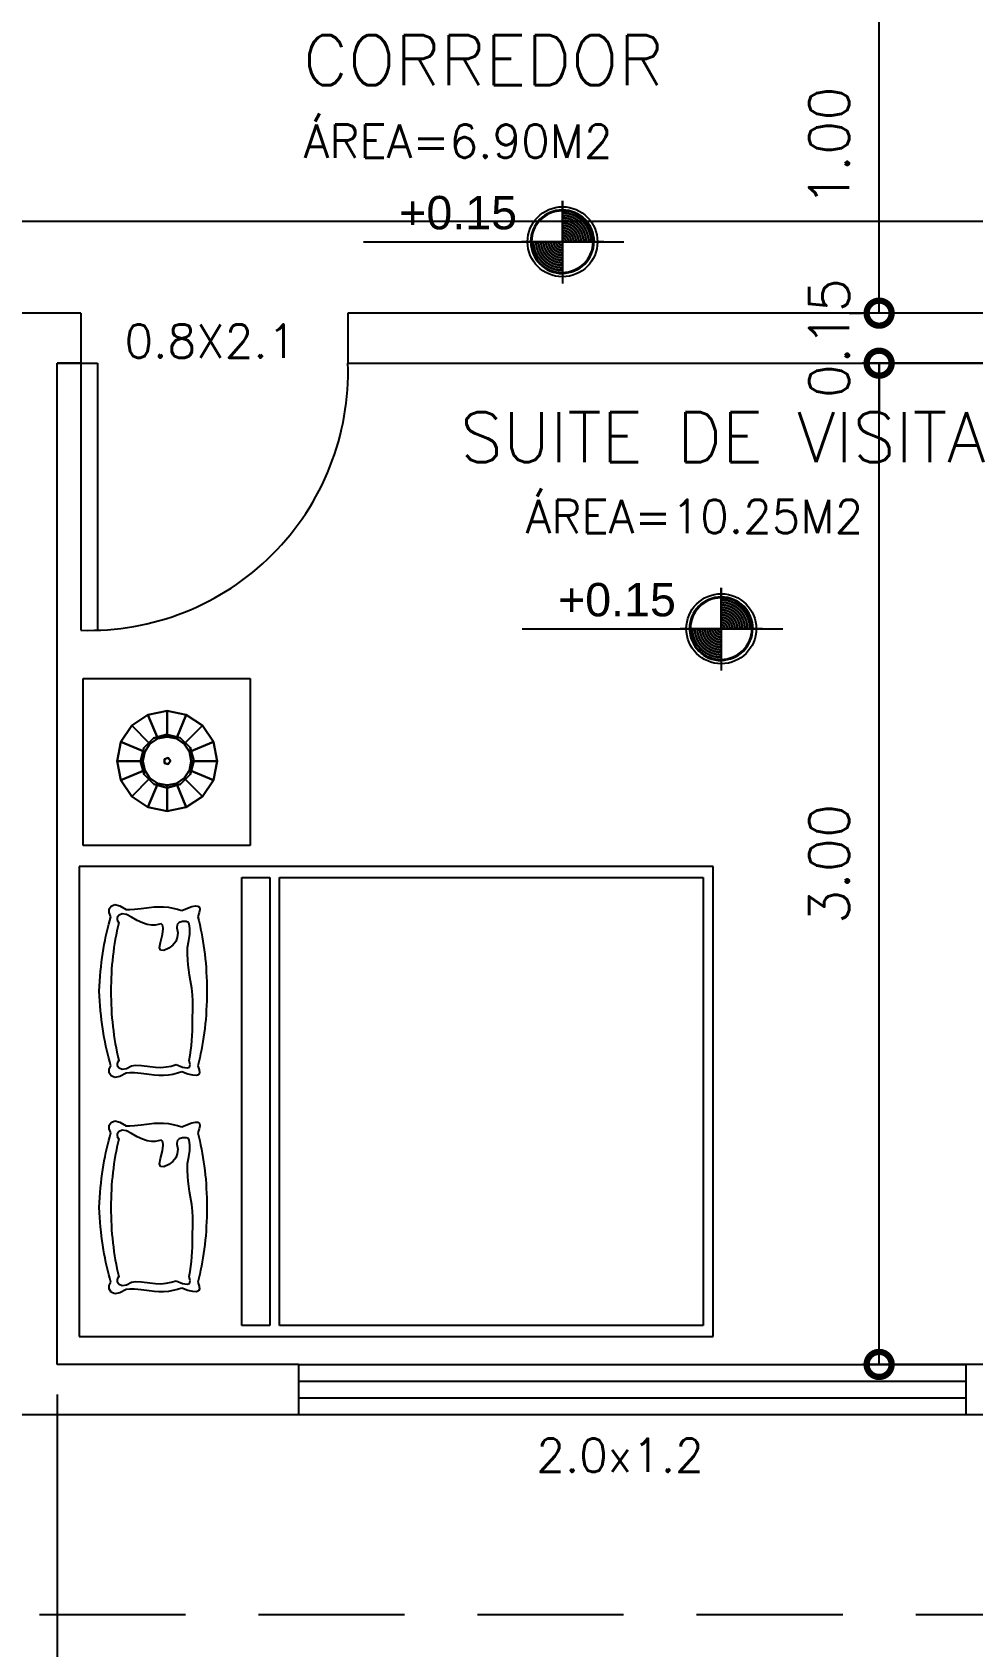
# Model space of a CAD drawing. Extents: x 500 to 638, y 181 to 267.
# Drawn here: x 546.859 to 549.677, y 227.126 to 231.963 of the extents above; entities that cross this region are included whole.
import ezdxf
from ezdxf.enums import TextEntityAlignment as Align

# ---------------------------------------------------------------- set-up
doc = ezdxf.new("R2010")
doc.units = 0
doc.header["$LTSCALE"] = 7
doc.linetypes.add('HIDDEN2', pattern=[0.1875, 0.125, -0.0625])
doc.layers.get('0').update_dxf_attribs({"linetype": 'CONTINUOUS'})
doc.layers.get('DEFPOINTS').update_dxf_attribs({"linetype": 'CONTINUOUS'})
for name, color, linetype in [('ACESSÓRIO', 2, 'CONTINUOUS'), ('ALVENARIA', 7, 'CONTINUOUS'), ('COBERTURA', 6, 'CONTINUOUS'), ('COTA', 1, 'CONTINUOUS'), ('JAPOR', 142, 'CONTINUOUS'), ('TEXTO2', 40, 'CONTINUOUS'), ('TEXTO3', 3, 'CONTINUOUS')]:
    doc.layers.add(name, color=color, linetype=linetype)
doc.styles.add('ARIALN', font='arial.ttf')
doc.styles.add('SIMPLEX', font='SIMPLEX.SHX')
doc.dimstyles.new('DIM50', dxfattribs={"dimtxt": 0.12, "dimasz": 0.15, "dimexe": 0.05, "dimexo": 0.09, "dimgap": 0.09, "dimtad": 1, "dimzin": 0, "dimdsep": 46, "dimtxsty": 'SIMPLEX', "dimblk1": 'DOTSMALL', "dimblk2": 'DOTSMALL', "dimsah": 1, "dimcen": 0.09, "dimadec": 0, "dimazin": 0, "dimtfac": 1, "dimtix": 1, "dimtofl": 0, "dimtmove": 2, "dimatfit": 3, "dimldrblk": 'DOTSMALL', "dimfxl": 1, "dimtolj": 1, "dimtzin": 0, "dimarcsym": 0})

# ---------------------------------------------------------------- blocks, each defined once
blk = doc.blocks.new('A$C5AC1761B')
at = {"layer": 'ACESSÓRIO'}
for p, q in [((0, 1.4089), (0, 0)), ((1.9, 1.4089), (0, 1.4089)), ((1.9, 0), (1.9, 1.4089)), ((0.4873, 0.0331), (0.4873, 1.3758)), ((0.4873, 1.3758), (0.5717, 1.3758)), ((0.5717, 1.3758), (0.5717, 0.0331)), ((0.6004, 0.0331), (0.6004, 1.3758)), ((0.6004, 1.3758), (1.8694, 1.3758)), ((1.8694, 1.3758), (1.8694, 0.0331)), ((0.0899, 1.2706), (0.0902, 1.2814)), ((0.0956, 1.2582), (0.0899, 1.2706)), ((0.0902, 1.2814), (0.0962, 1.29)), ((0.0923, 1.247), (0.0956, 1.2582)), ((0.0962, 1.29), (0.1075, 1.2944)), ((0.1075, 1.2944), (0.1225, 1.2911)), ((0.12, 1.2625), (0.1148, 1.2557)), ((0.1295, 1.2665), (0.12, 1.2625)), ((0.1225, 1.2911), (0.1412, 1.28)), ((0.142, 1.2644), (0.1295, 1.2665)), ((0.1412, 1.28), (0.1518, 1.2797)), ((0.1574, 1.2563), (0.142, 1.2644)), ((0.1518, 1.2797), (0.1667, 1.2805)), ((0.1667, 1.2805), (0.186, 1.2825)), ((0.186, 1.2825), (0.2099, 1.2857)), ((0.2099, 1.2857), (0.2248, 1.2873)), ((0.2248, 1.2873), (0.2393, 1.2879)), ((0.2393, 1.2879), (0.2536, 1.2876)), ((0.2536, 1.2876), (0.2676, 1.2863)), ((0.2676, 1.2863), (0.2813, 1.2839)), ((0.2813, 1.2839), (0.2948, 1.2806)), ((0.2948, 1.2806), (0.308, 1.2763)), ((0.308, 1.2763), (0.3247, 1.284)), ((0.3247, 1.284), (0.3384, 1.2889)), ((0.3384, 1.2889), (0.3489, 1.291)), ((0.3489, 1.291), (0.3564, 1.2902)), ((0.3603, 1.2705), (0.3555, 1.2582)), ((0.3555, 1.2582), (0.3586, 1.2464)), ((0.3564, 1.2902), (0.3607, 1.2865)), ((0.3621, 1.28), (0.3603, 1.2705)), ((0.3607, 1.2865), (0.3621, 1.28)), ((0.0805, 1.2), (0.0832, 1.2121)), ((0.0832, 1.2121), (0.086, 1.224)), ((0.086, 1.224), (0.0891, 1.2356)), ((0.0891, 1.2356), (0.0923, 1.247)), ((0.1136, 1.2155), (0.1111, 1.2032)), ((0.1164, 1.2278), (0.1136, 1.2155)), ((0.1148, 1.2557), (0.1145, 1.2481)), ((0.1145, 1.2481), (0.1193, 1.24)), ((0.1193, 1.24), (0.1164, 1.2278)), ((0.1745, 1.2466), (0.1574, 1.2563)), ((0.1901, 1.2394), (0.1745, 1.2466)), ((0.2042, 1.2347), (0.1901, 1.2394)), ((0.2168, 1.2324), (0.2042, 1.2347)), ((0.2279, 1.2325), (0.2168, 1.2324)), ((0.2374, 1.235), (0.2279, 1.2325)), ((0.2461, 1.2368), (0.2374, 1.235)), ((0.2511, 1.2322), (0.2461, 1.2368)), ((0.25, 1.2045), (0.2524, 1.2215)), ((0.2524, 1.2215), (0.2511, 1.2322)), ((0.2942, 1.2346), (0.293, 1.225)), ((0.293, 1.225), (0.2956, 1.2097)), ((0.3002, 1.2409), (0.2942, 1.2346)), ((0.2956, 1.2097), (0.2945, 1.196)), ((0.3105, 1.2438), (0.3002, 1.2409)), ((0.3214, 1.2435), (0.3105, 1.2438)), ((0.3278, 1.2412), (0.3214, 1.2435)), ((0.3299, 1.2363), (0.3278, 1.2412)), ((0.3322, 1.2225), (0.3299, 1.2363)), ((0.3317, 1.2061), (0.3322, 1.2225)), ((0.3586, 1.2464), (0.3615, 1.2345)), ((0.3615, 1.2345), (0.3643, 1.2223)), ((0.3643, 1.2223), (0.3668, 1.2101)), ((0.3668, 1.2101), (0.3692, 1.1976)), ((0.0712, 1.1489), (0.0733, 1.1621)), ((0.0733, 1.1621), (0.0755, 1.1749)), ((0.0755, 1.1749), (0.0779, 1.1876)), ((0.0779, 1.1876), (0.0805, 1.2)), ((0.1047, 1.1656), (0.1029, 1.1529)), ((0.1066, 1.1782), (0.1047, 1.1656)), ((0.1088, 1.1907), (0.1066, 1.1782)), ((0.1111, 1.2032), (0.1088, 1.1907)), ((0.2411, 1.1658), (0.2437, 1.1813)), ((0.2445, 1.1578), (0.2411, 1.1658)), ((0.2437, 1.1813), (0.25, 1.2045)), ((0.2687, 1.1638), (0.2537, 1.1571)), ((0.281, 1.1731), (0.2687, 1.1638)), ((0.2897, 1.1838), (0.281, 1.1731)), ((0.2945, 1.196), (0.2897, 1.1838)), ((0.3247, 1.1468), (0.3255, 1.1663)), ((0.3255, 1.1663), (0.3286, 1.1869)), ((0.3286, 1.1869), (0.3317, 1.2061)), ((0.3692, 1.1976), (0.3714, 1.185)), ((0.3714, 1.185), (0.3734, 1.1722)), ((0.3734, 1.1722), (0.3752, 1.1593)), ((0.066, 1.1081), (0.0676, 1.122)), ((0.0676, 1.122), (0.0693, 1.1356)), ((0.0693, 1.1356), (0.0712, 1.1489)), ((0.0988, 1.1144), (0.0978, 1.1014)), ((0.1, 1.1273), (0.0988, 1.1144)), ((0.1014, 1.1402), (0.1, 1.1273)), ((0.1029, 1.1529), (0.1014, 1.1402)), ((0.2537, 1.1571), (0.2445, 1.1578)), ((0.3261, 1.1282), (0.3247, 1.1468)), ((0.3273, 1.114), (0.3261, 1.1282)), ((0.329, 1.0988), (0.3273, 1.114)), ((0.3752, 1.1593), (0.3768, 1.1461)), ((0.3768, 1.1461), (0.3783, 1.1329)), ((0.3783, 1.1329), (0.3795, 1.1194)), ((0.3795, 1.1194), (0.3806, 1.1058)), ((0.0613, 1.0502), (0.0623, 1.065)), ((0.0623, 1.065), (0.0633, 1.0796)), ((0.0633, 1.0796), (0.0646, 1.094)), ((0.0646, 1.094), (0.066, 1.1081)), ((0.0964, 1.0751), (0.0959, 1.0619)), ((0.097, 1.0883), (0.0964, 1.0751)), ((0.0978, 1.1014), (0.097, 1.0883)), ((0.3313, 1.0827), (0.329, 1.0988)), ((0.3343, 1.0657), (0.3313, 1.0827)), ((0.3378, 1.0436), (0.3343, 1.0657)), ((0.3806, 1.1058), (0.3814, 1.092)), ((0.3814, 1.092), (0.3821, 1.078)), ((0.3821, 1.078), (0.3826, 1.0639)), ((0.0606, 1.0351), (0.0613, 1.0502)), ((0.0613, 1.0201), (0.0606, 1.0351)), ((0.0623, 1.0054), (0.0613, 1.0201)), ((0.0957, 1.0485), (0.0956, 1.0351)), ((0.0956, 1.0351), (0.0957, 1.0216)), ((0.0959, 1.0619), (0.0957, 1.0485)), ((0.0957, 1.0216), (0.0959, 1.0081)), ((0.3399, 1.0237), (0.3378, 1.0436)), ((0.3405, 1.0057), (0.3399, 1.0237)), ((0.3826, 1.0639), (0.3829, 1.0496)), ((0.3829, 1.0205), (0.3826, 1.0061)), ((0.3829, 1.0496), (0.383, 1.0351)), ((0.383, 1.0351), (0.3829, 1.0205)), ((0.0633, 0.9908), (0.0623, 1.0054)), ((0.0646, 0.9765), (0.0633, 0.9908)), ((0.066, 0.9625), (0.0646, 0.9765)), ((0.0959, 1.0081), (0.0964, 0.9947)), ((0.0964, 0.9947), (0.097, 0.9814)), ((0.097, 0.9814), (0.0978, 0.9682)), ((0.0978, 0.9682), (0.0988, 0.9551)), ((0.3404, 0.9594), (0.3405, 0.9745)), ((0.3405, 0.99), (0.3405, 1.0057)), ((0.3405, 0.9745), (0.3405, 0.99)), ((0.3814, 0.9779), (0.3806, 0.964)), ((0.3821, 0.9919), (0.3814, 0.9779)), ((0.3826, 1.0061), (0.3821, 0.9919)), ((0.0676, 0.9487), (0.066, 0.9625)), ((0.0693, 0.935), (0.0676, 0.9487)), ((0.0712, 0.9217), (0.0693, 0.935)), ((0.0733, 0.9085), (0.0712, 0.9217)), ((0.0988, 0.9551), (0.1, 0.942)), ((0.1, 0.942), (0.1014, 0.929)), ((0.1014, 0.929), (0.1029, 0.9161)), ((0.3399, 0.9158), (0.3401, 0.93)), ((0.3401, 0.93), (0.3403, 0.9445)), ((0.3403, 0.9445), (0.3404, 0.9594)), ((0.3768, 0.9235), (0.3752, 0.9104)), ((0.3783, 0.9369), (0.3768, 0.9235)), ((0.3795, 0.9504), (0.3783, 0.9369)), ((0.3806, 0.964), (0.3795, 0.9504)), ((0.0755, 0.8956), (0.0733, 0.9085)), ((0.0779, 0.8829), (0.0755, 0.8956)), ((0.0805, 0.8704), (0.0779, 0.8829)), ((0.1029, 0.9161), (0.1047, 0.9033)), ((0.1047, 0.9033), (0.1066, 0.8905)), ((0.1066, 0.8905), (0.1088, 0.8778)), ((0.1088, 0.8778), (0.1111, 0.8652)), ((0.3351, 0.8579), (0.337, 0.8727)), ((0.337, 0.8727), (0.3384, 0.8872)), ((0.3384, 0.8872), (0.3394, 0.9016)), ((0.3394, 0.9016), (0.3399, 0.9158)), ((0.3692, 0.872), (0.3668, 0.8595)), ((0.3714, 0.8846), (0.3692, 0.872)), ((0.3734, 0.8974), (0.3714, 0.8846)), ((0.3752, 0.9104), (0.3734, 0.8974)), ((0.0832, 0.8582), (0.0805, 0.8704)), ((0.086, 0.8462), (0.0832, 0.8582)), ((0.0891, 0.8344), (0.086, 0.8462)), ((0.0923, 0.8228), (0.0891, 0.8344)), ((0.0956, 0.8114), (0.0923, 0.8228)), ((0.1111, 0.8652), (0.1136, 0.8526)), ((0.1136, 0.8526), (0.1164, 0.8401)), ((0.1193, 0.8277), (0.1145, 0.8198)), ((0.1164, 0.8401), (0.1193, 0.8277)), ((0.3299, 0.8277), (0.3328, 0.8429)), ((0.3335, 0.8149), (0.3299, 0.8277)), ((0.3328, 0.8429), (0.3351, 0.8579)), ((0.3586, 0.8232), (0.3555, 0.8114)), ((0.3615, 0.8351), (0.3586, 0.8232)), ((0.3643, 0.8473), (0.3615, 0.8351)), ((0.3668, 0.8595), (0.3643, 0.8473)), ((0.0899, 0.8009), (0.0956, 0.8114)), ((0.0902, 0.7907), (0.0899, 0.8009)), ((0.0962, 0.7814), (0.0902, 0.7907)), ((0.1075, 0.7762), (0.0962, 0.7814)), ((0.1225, 0.779), (0.1075, 0.7762)), ((0.1145, 0.8198), (0.1148, 0.8123)), ((0.1148, 0.8123), (0.12, 0.8052)), ((0.12, 0.8052), (0.1295, 0.8014)), ((0.1412, 0.7896), (0.1225, 0.779)), ((0.1295, 0.8014), (0.142, 0.8036)), ((0.1518, 0.7906), (0.1412, 0.7896)), ((0.142, 0.8036), (0.1574, 0.8114)), ((0.1667, 0.7902), (0.1518, 0.7906)), ((0.1574, 0.8114), (0.1693, 0.8129)), ((0.186, 0.7883), (0.1667, 0.7902)), ((0.1693, 0.8129), (0.1876, 0.8121)), ((0.2099, 0.7852), (0.186, 0.7883)), ((0.1876, 0.8121), (0.2124, 0.8089)), ((0.2248, 0.7833), (0.2099, 0.7852)), ((0.2124, 0.8089), (0.2291, 0.8071)), ((0.2393, 0.7824), (0.2248, 0.7833)), ((0.2291, 0.8071), (0.2453, 0.8067)), ((0.2536, 0.7825), (0.2393, 0.7824)), ((0.2453, 0.8067), (0.261, 0.8079)), ((0.2676, 0.7836), (0.2536, 0.7825)), ((0.261, 0.8079), (0.2763, 0.8108)), ((0.2813, 0.7858), (0.2676, 0.7836)), ((0.2763, 0.8108), (0.2912, 0.8152)), ((0.2948, 0.789), (0.2813, 0.7858)), ((0.2912, 0.8152), (0.3104, 0.8075)), ((0.308, 0.7933), (0.2948, 0.789)), ((0.308, 0.7933), (0.308, 0.7933)), ((0.3264, 0.7865), (0.308, 0.7933)), ((0.3104, 0.8075), (0.3238, 0.8049)), ((0.3238, 0.8049), (0.3315, 0.8074)), ((0.3409, 0.7829), (0.3264, 0.7865)), ((0.3315, 0.8074), (0.3335, 0.8149)), ((0.3516, 0.7823), (0.3409, 0.7829)), ((0.3583, 0.7848), (0.3516, 0.7823)), ((0.3555, 0.8114), (0.3603, 0.7994)), ((0.3612, 0.7905), (0.3583, 0.7848)), ((0.3603, 0.7994), (0.3612, 0.7905)), ((0.0899, 0.6225), (0.0902, 0.6333)), ((0.0902, 0.6333), (0.0962, 0.6419)), ((0.0962, 0.6419), (0.1075, 0.6463)), ((0.1075, 0.6463), (0.1225, 0.643)), ((0.1225, 0.643), (0.1412, 0.6319)), ((0.1412, 0.6319), (0.1518, 0.6316)), ((0.1518, 0.6316), (0.1667, 0.6324)), ((0.1667, 0.6324), (0.186, 0.6344)), ((0.186, 0.6344), (0.2099, 0.6376)), ((0.2099, 0.6376), (0.2248, 0.6392)), ((0.2248, 0.6392), (0.2393, 0.6399)), ((0.2393, 0.6399), (0.2536, 0.6395)), ((0.2536, 0.6395), (0.2676, 0.6382)), ((0.2676, 0.6382), (0.2813, 0.6358)), ((0.2813, 0.6358), (0.2948, 0.6325)), ((0.2948, 0.6325), (0.308, 0.6282)), ((0.308, 0.6282), (0.3247, 0.6359)), ((0.3247, 0.6359), (0.3384, 0.6408)), ((0.3384, 0.6408), (0.3489, 0.6429)), ((0.3489, 0.6429), (0.3564, 0.6421)), ((0.3564, 0.6421), (0.3607, 0.6384)), ((0.3621, 0.6319), (0.3603, 0.6224)), ((0.3607, 0.6384), (0.3621, 0.6319)), ((0.086, 0.5759), (0.0891, 0.5875)), ((0.0891, 0.5875), (0.0923, 0.5989)), ((0.0956, 0.6101), (0.0899, 0.6225)), ((0.0923, 0.5989), (0.0956, 0.6101)), ((0.1148, 0.6076), (0.1145, 0.6)), ((0.1145, 0.6), (0.1193, 0.592)), ((0.12, 0.6144), (0.1148, 0.6076)), ((0.1193, 0.592), (0.1164, 0.5797)), ((0.1295, 0.6184), (0.12, 0.6144)), ((0.142, 0.6163), (0.1295, 0.6184)), ((0.1574, 0.6082), (0.142, 0.6163)), ((0.1745, 0.5985), (0.1574, 0.6082)), ((0.1901, 0.5913), (0.1745, 0.5985)), ((0.2042, 0.5866), (0.1901, 0.5913)), ((0.2168, 0.5843), (0.2042, 0.5866)), ((0.2279, 0.5844), (0.2168, 0.5843)), ((0.2374, 0.587), (0.2279, 0.5844)), ((0.2461, 0.5887), (0.2374, 0.587)), ((0.2511, 0.5841), (0.2461, 0.5887)), ((0.2524, 0.5734), (0.2511, 0.5841)), ((0.2942, 0.5865), (0.293, 0.577)), ((0.3002, 0.5928), (0.2942, 0.5865)), ((0.3105, 0.5957), (0.3002, 0.5928)), ((0.3214, 0.5954), (0.3105, 0.5957)), ((0.3278, 0.5931), (0.3214, 0.5954)), ((0.3299, 0.5882), (0.3278, 0.5931)), ((0.3322, 0.5744), (0.3299, 0.5882)), ((0.3603, 0.6224), (0.3555, 0.6101)), ((0.3555, 0.6101), (0.3586, 0.5983)), ((0.3586, 0.5983), (0.3615, 0.5864)), ((0.3615, 0.5864), (0.3643, 0.5743)), ((0.0755, 0.5269), (0.0779, 0.5395)), ((0.0779, 0.5395), (0.0805, 0.5519)), ((0.0805, 0.5519), (0.0832, 0.564)), ((0.0832, 0.564), (0.086, 0.5759)), ((0.1088, 0.5426), (0.1066, 0.5301)), ((0.1111, 0.5551), (0.1088, 0.5426)), ((0.1136, 0.5674), (0.1111, 0.5551)), ((0.1164, 0.5797), (0.1136, 0.5674)), ((0.2411, 0.5178), (0.2437, 0.5332)), ((0.2437, 0.5332), (0.25, 0.5564)), ((0.25, 0.5564), (0.2524, 0.5734)), ((0.2897, 0.5358), (0.281, 0.525)), ((0.2945, 0.5479), (0.2897, 0.5358)), ((0.293, 0.577), (0.2956, 0.5617)), ((0.2956, 0.5617), (0.2945, 0.5479)), ((0.3255, 0.5182), (0.3286, 0.5389)), ((0.3286, 0.5389), (0.3317, 0.558)), ((0.3317, 0.558), (0.3322, 0.5744)), ((0.3643, 0.5743), (0.3668, 0.562)), ((0.3668, 0.562), (0.3692, 0.5495)), ((0.3692, 0.5495), (0.3714, 0.5369)), ((0.3714, 0.5369), (0.3734, 0.5241)), ((0.0676, 0.4739), (0.0693, 0.4875)), ((0.0693, 0.4875), (0.0712, 0.5009)), ((0.0712, 0.5009), (0.0733, 0.514)), ((0.0733, 0.514), (0.0755, 0.5269)), ((0.1014, 0.4921), (0.1, 0.4792)), ((0.1029, 0.5048), (0.1014, 0.4921)), ((0.1047, 0.5175), (0.1029, 0.5048)), ((0.1066, 0.5301), (0.1047, 0.5175)), ((0.2445, 0.5097), (0.2411, 0.5178)), ((0.2537, 0.5091), (0.2445, 0.5097)), ((0.2687, 0.5157), (0.2537, 0.5091)), ((0.281, 0.525), (0.2687, 0.5157)), ((0.3247, 0.4987), (0.3255, 0.5182)), ((0.3261, 0.4801), (0.3247, 0.4987)), ((0.3734, 0.5241), (0.3752, 0.5112)), ((0.3752, 0.5112), (0.3768, 0.4981)), ((0.3768, 0.4981), (0.3783, 0.4848)), ((0.3783, 0.4848), (0.3795, 0.4713)), ((0.0633, 0.4316), (0.0646, 0.4459)), ((0.0646, 0.4459), (0.066, 0.46)), ((0.066, 0.46), (0.0676, 0.4739)), ((0.097, 0.4402), (0.0964, 0.427)), ((0.0978, 0.4533), (0.097, 0.4402)), ((0.0988, 0.4663), (0.0978, 0.4533)), ((0.1, 0.4792), (0.0988, 0.4663)), ((0.3273, 0.466), (0.3261, 0.4801)), ((0.329, 0.4508), (0.3273, 0.466)), ((0.3313, 0.4346), (0.329, 0.4508)), ((0.3795, 0.4713), (0.3806, 0.4577)), ((0.3806, 0.4577), (0.3814, 0.4439)), ((0.3814, 0.4439), (0.3821, 0.4299)), ((0.0606, 0.387), (0.0613, 0.4021)), ((0.0613, 0.372), (0.0606, 0.387)), ((0.0613, 0.4021), (0.0623, 0.417)), ((0.0623, 0.417), (0.0633, 0.4316)), ((0.0957, 0.4005), (0.0956, 0.387)), ((0.0956, 0.387), (0.0957, 0.3735)), ((0.0959, 0.4138), (0.0957, 0.4005)), ((0.0964, 0.427), (0.0959, 0.4138)), ((0.3343, 0.4176), (0.3313, 0.4346)), ((0.3378, 0.3956), (0.3343, 0.4176)), ((0.3399, 0.3756), (0.3378, 0.3956)), ((0.3821, 0.4299), (0.3826, 0.4158)), ((0.3826, 0.4158), (0.3829, 0.4015)), ((0.3829, 0.4015), (0.383, 0.387)), ((0.383, 0.387), (0.3829, 0.3725)), ((0.0623, 0.3573), (0.0613, 0.372)), ((0.0633, 0.3428), (0.0623, 0.3573)), ((0.0646, 0.3285), (0.0633, 0.3428)), ((0.0957, 0.3735), (0.0959, 0.36)), ((0.0959, 0.36), (0.0964, 0.3466)), ((0.0964, 0.3466), (0.097, 0.3333)), ((0.3405, 0.3577), (0.3399, 0.3756)), ((0.3405, 0.3419), (0.3405, 0.3577)), ((0.3405, 0.3264), (0.3405, 0.3419)), ((0.3821, 0.3438), (0.3814, 0.3298)), ((0.3826, 0.3581), (0.3821, 0.3438)), ((0.3829, 0.3725), (0.3826, 0.3581)), ((0.066, 0.3144), (0.0646, 0.3285)), ((0.0676, 0.3006), (0.066, 0.3144)), ((0.0693, 0.287), (0.0676, 0.3006)), ((0.097, 0.3333), (0.0978, 0.3201)), ((0.0978, 0.3201), (0.0988, 0.307)), ((0.0988, 0.307), (0.1, 0.2939)), ((0.1, 0.2939), (0.1014, 0.281)), ((0.3401, 0.2819), (0.3403, 0.2964)), ((0.3403, 0.2964), (0.3404, 0.3113)), ((0.3404, 0.3113), (0.3405, 0.3264)), ((0.3795, 0.3023), (0.3783, 0.2888)), ((0.3806, 0.316), (0.3795, 0.3023)), ((0.3814, 0.3298), (0.3806, 0.316)), ((0.0712, 0.2736), (0.0693, 0.287)), ((0.0733, 0.2604), (0.0712, 0.2736)), ((0.0755, 0.2475), (0.0733, 0.2604)), ((0.0779, 0.2348), (0.0755, 0.2475)), ((0.1014, 0.281), (0.1029, 0.2681)), ((0.1029, 0.2681), (0.1047, 0.2552)), ((0.1047, 0.2552), (0.1066, 0.2425)), ((0.1066, 0.2425), (0.1088, 0.2297)), ((0.3384, 0.2392), (0.3394, 0.2535)), ((0.3394, 0.2535), (0.3399, 0.2677)), ((0.3399, 0.2677), (0.3401, 0.2819)), ((0.3734, 0.2493), (0.3714, 0.2365)), ((0.3752, 0.2623), (0.3734, 0.2493)), ((0.3768, 0.2755), (0.3752, 0.2623)), ((0.3783, 0.2888), (0.3768, 0.2755)), ((0.0805, 0.2224), (0.0779, 0.2348)), ((0.0832, 0.2101), (0.0805, 0.2224)), ((0.086, 0.1981), (0.0832, 0.2101)), ((0.0891, 0.1863), (0.086, 0.1981)), ((0.1088, 0.2297), (0.1111, 0.2171)), ((0.1111, 0.2171), (0.1136, 0.2045)), ((0.1136, 0.2045), (0.1164, 0.192)), ((0.3299, 0.1796), (0.3328, 0.1948)), ((0.3328, 0.1948), (0.3351, 0.2098)), ((0.3351, 0.2098), (0.337, 0.2246)), ((0.337, 0.2246), (0.3384, 0.2392)), ((0.3643, 0.1992), (0.3615, 0.1871)), ((0.3668, 0.2115), (0.3643, 0.1992)), ((0.3692, 0.2239), (0.3668, 0.2115)), ((0.3714, 0.2365), (0.3692, 0.2239)), ((0.0923, 0.1747), (0.0891, 0.1863)), ((0.0899, 0.1528), (0.0956, 0.1633)), ((0.0902, 0.1427), (0.0899, 0.1528)), ((0.0956, 0.1633), (0.0923, 0.1747)), ((0.1193, 0.1796), (0.1145, 0.1717)), ((0.1145, 0.1717), (0.1148, 0.1642)), ((0.1148, 0.1642), (0.12, 0.1571)), ((0.1164, 0.192), (0.1193, 0.1796)), ((0.12, 0.1571), (0.1295, 0.1533)), ((0.1295, 0.1533), (0.142, 0.1555)), ((0.142, 0.1555), (0.1574, 0.1633)), ((0.1574, 0.1633), (0.1693, 0.1648)), ((0.1693, 0.1648), (0.1876, 0.164)), ((0.1876, 0.164), (0.2124, 0.1608)), ((0.2124, 0.1608), (0.2291, 0.159)), ((0.2291, 0.159), (0.2453, 0.1586)), ((0.2453, 0.1586), (0.261, 0.1599)), ((0.261, 0.1599), (0.2763, 0.1627)), ((0.2763, 0.1627), (0.2912, 0.1671)), ((0.2912, 0.1671), (0.3104, 0.1595)), ((0.308, 0.1452), (0.2948, 0.1409)), ((0.3264, 0.1385), (0.308, 0.1452)), ((0.308, 0.1452), (0.308, 0.1452)), ((0.3104, 0.1595), (0.3238, 0.1568)), ((0.3238, 0.1568), (0.3315, 0.1593)), ((0.3335, 0.1668), (0.3299, 0.1796)), ((0.3315, 0.1593), (0.3335, 0.1668)), ((0.3586, 0.1751), (0.3555, 0.1633)), ((0.3555, 0.1633), (0.3603, 0.1513)), ((0.3615, 0.1871), (0.3586, 0.1751)), ((0.3603, 0.1513), (0.3612, 0.1424)), ((0.0962, 0.1334), (0.0902, 0.1427)), ((0.1075, 0.1281), (0.0962, 0.1334)), ((0.1225, 0.1309), (0.1075, 0.1281)), ((0.1412, 0.1415), (0.1225, 0.1309)), ((0.1518, 0.1426), (0.1412, 0.1415)), ((0.1667, 0.1421), (0.1518, 0.1426)), ((0.186, 0.1402), (0.1667, 0.1421)), ((0.2099, 0.1371), (0.186, 0.1402)), ((0.2248, 0.1352), (0.2099, 0.1371)), ((0.2393, 0.1343), (0.2248, 0.1352)), ((0.2536, 0.1344), (0.2393, 0.1343)), ((0.2676, 0.1355), (0.2536, 0.1344)), ((0.2813, 0.1377), (0.2676, 0.1355)), ((0.2948, 0.1409), (0.2813, 0.1377)), ((0.3409, 0.1348), (0.3264, 0.1385)), ((0.3516, 0.1342), (0.3409, 0.1348)), ((0.3583, 0.1367), (0.3516, 0.1342)), ((0.3612, 0.1424), (0.3583, 0.1367)), ((0.5717, 0.0331), (0.4873, 0.0331)), ((1.8694, 0.0331), (0.6004, 0.0331)), ((0, 0), (1.9, 0))]:
    blk.add_line(p, q, dxfattribs=at)
blk = doc.blocks.new('_DOTSMALL')
at = {"color": 0, "linetype": 'ByBlock', "const_width": 0.5}
blk.add_lwpolyline([(-0.0625, 0, 1), (0.0625, 0, 1)], format="xyb", close=True, dxfattribs=at)
blk = doc.blocks.new('*D60')
at = {"layer": 'COTA', "color": 0, "lineweight": -2}
for p, q in [((546.7843, 227.8819), (546.7843, 224.4025)), ((546.9343, 227.8819), (546.9343, 224.4025)), ((546.7843, 224.4525), (546.6343, 224.4525)), ((546.9343, 224.4525), (547.0843, 224.4525))]:
    blk.add_line(p, q, dxfattribs=at)
at = {"layer": 'DEFPOINTS', "color": 0}
for p in [(546.7843, 227.9719), (546.9343, 227.9719), (546.9343, 224.4525)]:
    blk.add_point(p, dxfattribs=at)
at = {"layer": 'COTA', "color": 0, "lineweight": -2, "xscale": 0.15, "yscale": 0.15, "zscale": 0.15}
blk.add_blockref('_DOTSMALL', (546.7843, 224.4525), dxfattribs=at)
at = {"layer": 'COTA', "color": 0, "lineweight": -2, "xscale": 0.15, "yscale": 0.15, "zscale": 0.15, "rotation": 180}
blk.add_blockref('_DOTSMALL', (546.9343, 224.4525), dxfattribs=at)
at = {"layer": 'COTA', "color": 0, "insert": (546.8593, 224.6025), "char_height": 0.12, "attachment_point": 5, "style": 'SIMPLEX'}
blk.add_mtext('\\A1;0.15', dxfattribs=at)
blk = doc.blocks.new('*D61')
at = {"layer": 'COTA', "color": 0, "lineweight": -2}
for p, q in [((546.9343, 227.8819), (546.9343, 224.4025)), ((550.3564, 227.8819), (550.3564, 224.4025)), ((546.9343, 224.4525), (550.3564, 224.4525))]:
    blk.add_line(p, q, dxfattribs=at)
at = {"layer": 'DEFPOINTS', "color": 0}
for p in [(546.9343, 227.9719), (550.3564, 227.9719), (550.3564, 224.4525)]:
    blk.add_point(p, dxfattribs=at)
at = {"layer": 'COTA', "color": 0, "lineweight": -2, "xscale": 0.15, "yscale": 0.15, "zscale": 0.15, "rotation": 180}
blk.add_blockref('_DOTSMALL', (546.9343, 224.4525), dxfattribs=at)
at = {"layer": 'COTA', "color": 0, "lineweight": -2, "xscale": 0.15, "yscale": 0.15, "zscale": 0.15}
blk.add_blockref('_DOTSMALL', (550.3564, 224.4525), dxfattribs=at)
at = {"layer": 'COTA', "color": 0, "insert": (548.6454, 224.6025), "char_height": 0.12, "attachment_point": 5, "style": 'SIMPLEX'}
blk.add_mtext('\\A1;3.40', dxfattribs=at)
blk = doc.blocks.new('*D72')
at = {"layer": 'COTA', "color": 0, "lineweight": -2}
for p, q in [((550.2664, 230.9719), (549.3464, 230.9719)), ((549.3964, 227.9719), (549.3964, 230.9719)), ((550.2664, 227.9719), (549.3464, 227.9719))]:
    blk.add_line(p, q, dxfattribs=at)
at = {"layer": 'DEFPOINTS', "color": 0}
for p in [(549.3964, 230.9719), (550.3564, 230.9719), (550.3564, 227.9719)]:
    blk.add_point(p, dxfattribs=at)
at = {"layer": 'COTA', "color": 0, "lineweight": -2, "xscale": 0.15, "yscale": 0.15, "zscale": 0.15}
for p, rotation in [((549.3964, 230.9719), 90), ((549.3964, 227.9719), 270)]:
    blk.add_blockref('_DOTSMALL', p, dxfattribs=dict(at, rotation=rotation))
at = {"layer": 'COTA', "color": 0, "insert": (549.2464, 229.4719), "char_height": 0.12, "attachment_point": 5, "rotation": 90, "style": 'SIMPLEX'}
blk.add_mtext('\\A1;3.00', dxfattribs=at)
blk = doc.blocks.new('*D73')
at = {"layer": 'COTA', "color": 0, "lineweight": -2}
for p, q in [((549.3964, 231.1219), (549.3964, 231.2719)), ((549.3064, 231.1219), (549.3464, 231.1219)), ((550.2664, 230.9719), (549.3464, 230.9719)), ((549.3964, 230.9719), (549.3964, 230.8219))]:
    blk.add_line(p, q, dxfattribs=at)
at = {"layer": 'DEFPOINTS', "color": 0}
for p in [(549.3964, 231.1219), (549.3964, 231.1219), (550.3564, 230.9719)]:
    blk.add_point(p, dxfattribs=at)
at = {"layer": 'COTA', "color": 0, "lineweight": -2, "xscale": 0.15, "yscale": 0.15, "zscale": 0.15}
for p, rotation in [((549.3964, 231.1219), 270), ((549.3964, 230.9719), 90)]:
    blk.add_blockref('_DOTSMALL', p, dxfattribs=dict(at, rotation=rotation))
at = {"layer": 'COTA', "color": 0, "insert": (549.2464, 231.0469), "char_height": 0.12, "attachment_point": 5, "rotation": 90, "style": 'SIMPLEX'}
blk.add_mtext('\\A1;0.15', dxfattribs=at)
blk = doc.blocks.new('*D74')
at = {"layer": 'COTA', "color": 0, "lineweight": -2}
for p, q in [((549.3064, 232.1219), (549.3464, 232.1219)), ((549.3964, 231.1219), (549.3964, 232.1219)), ((549.3064, 231.1219), (549.3464, 231.1219))]:
    blk.add_line(p, q, dxfattribs=at)
at = {"layer": 'DEFPOINTS', "color": 0}
for p in [(549.3964, 232.1219), (549.3964, 232.1219), (549.3964, 231.1219)]:
    blk.add_point(p, dxfattribs=at)
at = {"layer": 'COTA', "color": 0, "lineweight": -2, "xscale": 0.15, "yscale": 0.15, "zscale": 0.15}
for p, rotation in [((549.3964, 232.1219), 90), ((549.3964, 231.1219), 270)]:
    blk.add_blockref('_DOTSMALL', p, dxfattribs=dict(at, rotation=rotation))
at = {"layer": 'COTA', "color": 0, "insert": (549.2464, 231.6219), "char_height": 0.12, "attachment_point": 5, "rotation": 90, "style": 'SIMPLEX'}
blk.add_mtext('\\A1;1.00', dxfattribs=at)
blk = doc.blocks.new('*D167')
at = {"layer": 'COTA', "color": 0, "lineweight": -2}
for p, q in [((544.7843, 231.2119), (544.7843, 231.4462)), ((551.7064, 231.2119), (551.7064, 231.4462)), ((551.7064, 231.3962), (544.7843, 231.3962))]:
    blk.add_line(p, q, dxfattribs=at)
at = {"layer": 'DEFPOINTS', "color": 0}
for p in [(544.7843, 231.3962), (544.7843, 231.1219), (551.7064, 231.1219)]:
    blk.add_point(p, dxfattribs=at)
at = {"layer": 'COTA', "color": 0, "lineweight": -2, "xscale": 0.15, "yscale": 0.15, "zscale": 0.15, "rotation": 180}
blk.add_blockref('_DOTSMALL', (544.7843, 231.3962), dxfattribs=at)
at = {"layer": 'COTA', "color": 0, "lineweight": -2, "xscale": 0.15, "yscale": 0.15, "zscale": 0.15}
blk.add_blockref('_DOTSMALL', (551.7064, 231.3962), dxfattribs=at)
at = {"layer": 'COTA', "color": 0, "insert": (546.3783, 231.555), "char_height": 0.12, "attachment_point": 5, "style": 'SIMPLEX'}
blk.add_mtext('\\A1;6.90', dxfattribs=at)

msp = doc.modelspace()

# ---------------------------------------------------------------- linework, layer by layer
at = {"layer": 'ACESSÓRIO'}
for p, q in [((547.0122, 229.527, -0.03), (547.0122, 230.027, -0.03)), ((547.0122, 230.027, -0.03), (547.5122, 230.027, -0.03)), ((547.5122, 230.027, -0.03), (547.5122, 229.527, -0.03)), ((547.5122, 229.527, -0.03), (547.0122, 229.527, -0.03))]:
    msp.add_line(p, q, dxfattribs=at)
for points in [[(547.2355, 229.847, 0.2949), (547.2058, 229.9185, 0.15), (547.2632, 229.9299, 0.15), (547.2632, 229.8525, 0.2949)], [(547.2632, 229.8525, 0.2949), (547.2632, 229.9299, 0.15), (547.2058, 229.9185, 0.15), (547.2355, 229.847, 0.2949)], [(547.2632, 229.8525, 0.2949), (547.2632, 229.9299, 0.15), (547.3206, 229.9185, 0.15), (547.291, 229.847, 0.2949)], [(547.291, 229.847, 0.2949), (547.3206, 229.9185, 0.15), (547.2632, 229.9299, 0.15), (547.2632, 229.8525, 0.2949)], [(547.1962, 229.8077, 0.2949), (547.1247, 229.8373, 0.15), (547.1572, 229.886, 0.15), (547.2119, 229.8312, 0.2949)], [(547.2119, 229.8312, 0.2949), (547.1572, 229.886, 0.15), (547.1247, 229.8373, 0.15), (547.1962, 229.8077, 0.2949)], [(547.2119, 229.8312, 0.2949), (547.1572, 229.886, 0.15), (547.2058, 229.9185, 0.15), (547.2355, 229.847, 0.2949)], [(547.2355, 229.847, 0.2949), (547.2058, 229.9185, 0.15), (547.1572, 229.886, 0.15), (547.2119, 229.8312, 0.2949)], [(547.291, 229.847, 0.2949), (547.3206, 229.9185, 0.15), (547.3693, 229.886, 0.15), (547.3146, 229.8312, 0.2949)], [(547.3146, 229.8312, 0.2949), (547.3693, 229.886, 0.15), (547.3206, 229.9185, 0.15), (547.291, 229.847, 0.2949)], [(547.3146, 229.8312, 0.2949), (547.3693, 229.886, 0.15), (547.4018, 229.8373, 0.15), (547.3303, 229.8077, 0.2949)], [(547.3303, 229.8077, 0.2949), (547.4018, 229.8373, 0.15), (547.3693, 229.886, 0.15), (547.3146, 229.8312, 0.2949)], [(547.1906, 229.7799, 0.2949), (547.1132, 229.7799, 0.15), (547.1247, 229.8373, 0.15), (547.1962, 229.8077, 0.2949)], [(547.1962, 229.8077, 0.2949), (547.1247, 229.8373, 0.15), (547.1132, 229.7799, 0.15), (547.1906, 229.7799, 0.2949)], [(547.1937, 229.8195, -0.03), (547.2228, 229.8489, -0.03), (547.2228, 229.8489), (547.1937, 229.8195)], [(547.2228, 229.8489, -0.03), (547.2626, 229.8599, -0.03), (547.2626, 229.8599), (547.2228, 229.8489)], [(547.2626, 229.8599, -0.03), (547.3027, 229.8495, -0.03), (547.3027, 229.8495), (547.2626, 229.8599)], [(547.3027, 229.8495, -0.03), (547.3322, 229.8205, -0.03), (547.3322, 229.8205), (547.3027, 229.8495)], [(547.3303, 229.8077, 0.2949), (547.4018, 229.8373, 0.15), (547.4132, 229.7799, 0.15), (547.3358, 229.7799, 0.2949)], [(547.3358, 229.7799, 0.2949), (547.4132, 229.7799, 0.15), (547.4018, 229.8373, 0.15), (547.3303, 229.8077, 0.2949)], [(547.1962, 229.7521, 0.2949), (547.1247, 229.7225, 0.15), (547.1132, 229.7799, 0.15), (547.1906, 229.7799, 0.2949)], [(547.1906, 229.7799, 0.2949), (547.1132, 229.7799, 0.15), (547.1247, 229.7225, 0.15), (547.1962, 229.7521, 0.2949)], [(547.1832, 229.7795, -0.03), (547.1937, 229.8195, -0.03), (547.1937, 229.8195), (547.1832, 229.7795)], [(547.1941, 229.7396, -0.03), (547.1832, 229.7795, -0.03), (547.1832, 229.7795), (547.1941, 229.7396)], [(547.2551, 229.7857), (547.2663, 229.7894), (547.2663, 229.7894, 0.17), (547.2551, 229.7857, 0.17)], [(547.2552, 229.774), (547.2551, 229.7857), (547.2551, 229.7857, 0.17), (547.2552, 229.774, 0.17)], [(547.2663, 229.7894), (547.2732, 229.78), (547.2732, 229.78, 0.17), (547.2663, 229.7894, 0.17)], [(547.2732, 229.78), (547.2663, 229.7704), (547.2663, 229.7704, 0.17), (547.2732, 229.78, 0.17)], [(547.3358, 229.7799, 0.2949), (547.4132, 229.7799, 0.15), (547.4018, 229.7225, 0.15), (547.3303, 229.7521, 0.2949)], [(547.3303, 229.7521, 0.2949), (547.4018, 229.7225, 0.15), (547.4132, 229.7799, 0.15), (547.3358, 229.7799, 0.2949)], [(547.3322, 229.8205, -0.03), (547.3432, 229.7807, -0.03), (547.3432, 229.7807), (547.3322, 229.8205)], [(547.3432, 229.7807, -0.03), (547.3326, 229.74, -0.03), (547.3326, 229.74), (547.3432, 229.7807)], [(547.2119, 229.7286, 0.2949), (547.1572, 229.6738, 0.15), (547.1247, 229.7225, 0.15), (547.1962, 229.7521, 0.2949)], [(547.1962, 229.7521, 0.2949), (547.1247, 229.7225, 0.15), (547.1572, 229.6738, 0.15), (547.2119, 229.7286, 0.2949)], [(547.2355, 229.7128, 0.2949), (547.2058, 229.6413, 0.15), (547.1572, 229.6738, 0.15), (547.2119, 229.7286, 0.2949)], [(547.2119, 229.7286, 0.2949), (547.1572, 229.6738, 0.15), (547.2058, 229.6413, 0.15), (547.2355, 229.7128, 0.2949)], [(547.2235, 229.7105, -0.03), (547.1941, 229.7396, -0.03), (547.1941, 229.7396), (547.2235, 229.7105)], [(547.2663, 229.7704), (547.2552, 229.774), (547.2552, 229.774, 0.17), (547.2663, 229.7704, 0.17)], [(547.3146, 229.7286, 0.2949), (547.3693, 229.6738, 0.15), (547.3206, 229.6413, 0.15), (547.291, 229.7128, 0.2949)], [(547.291, 229.7128, 0.2949), (547.3206, 229.6413, 0.15), (547.3693, 229.6738, 0.15), (547.3146, 229.7286, 0.2949)], [(547.3326, 229.74, -0.03), (547.3034, 229.7107, -0.03), (547.3034, 229.7107), (547.3326, 229.74)], [(547.3303, 229.7521, 0.2949), (547.4018, 229.7225, 0.15), (547.3693, 229.6738, 0.15), (547.3146, 229.7286, 0.2949)], [(547.3146, 229.7286, 0.2949), (547.3693, 229.6738, 0.15), (547.4018, 229.7225, 0.15), (547.3303, 229.7521, 0.2949)], [(547.2632, 229.7073, 0.2949), (547.2632, 229.6299, 0.15), (547.2058, 229.6413, 0.15), (547.2355, 229.7128, 0.2949)], [(547.2355, 229.7128, 0.2949), (547.2058, 229.6413, 0.15), (547.2632, 229.6299, 0.15), (547.2632, 229.7073, 0.2949)], [(547.2634, 229.6999, -0.03), (547.2235, 229.7105, -0.03), (547.2235, 229.7105), (547.2634, 229.6999)], [(547.291, 229.7128, 0.2949), (547.3206, 229.6413, 0.15), (547.2632, 229.6299, 0.15), (547.2632, 229.7073, 0.2949)], [(547.2632, 229.7073, 0.2949), (547.2632, 229.6299, 0.15), (547.3206, 229.6413, 0.15), (547.291, 229.7128, 0.2949)], [(547.3034, 229.7107, -0.03), (547.2634, 229.6999, -0.03), (547.2634, 229.6999), (547.3034, 229.7107)]]:
    msp.add_3dface(points, dxfattribs=at)
for points, invisible_edges in [([(547.3326, 229.74), (547.1937, 229.8195), (547.2228, 229.8489)], 13), ([(547.3322, 229.8205), (547.2228, 229.8489), (547.2626, 229.8599), (547.3027, 229.8495)], 1), ([(547.3326, 229.74), (547.1832, 229.7795), (547.1937, 229.8195)], 13), ([(547.3326, 229.74), (547.1941, 229.7396), (547.1832, 229.7795)], 13), ([(547.3326, 229.74), (547.3322, 229.8205), (547.3432, 229.7807)], 1), ([(547.3326, 229.74), (547.2235, 229.7105), (547.1941, 229.7396)], 13), ([(547.3326, 229.74), (547.2634, 229.6999), (547.2235, 229.7105)], 13), ([(547.3326, 229.74), (547.3034, 229.7107), (547.2634, 229.6999)], 12)]:
    msp.add_3dface(points, dxfattribs=dict(at, invisible_edges=invisible_edges))
at = {"layer": 'ALVENARIA'}
for p, q in [((547.0051, 231.1219), (546.7843, 231.1219)), ((547.0051, 231.1219), (547.0051, 230.9719)), ((547.8051, 231.1219), (547.8051, 230.9719)), ((551.7064, 231.1219), (547.8051, 231.1219)), ((546.9343, 227.9719), (546.9343, 230.9719)), ((546.9343, 230.9719), (547.0051, 230.9719)), ((547.0051, 230.9719), (546.9343, 230.9719)), ((547.8051, 230.9719), (550.3564, 230.9719)), ((547.6566, 227.9719), (546.9343, 227.9719)), ((547.6566, 227.9719), (547.6566, 227.8219)), ((550.3564, 227.9719), (549.6566, 227.9719)), ((549.6566, 227.9719), (549.6566, 227.8219)), ((544.7843, 227.8219), (547.6566, 227.8219)), ((549.649, 227.8219), (550.6064, 227.8219))]:
    msp.add_line(p, q, dxfattribs=at)
at = {"layer": 'COBERTURA', "linetype": 'HIDDEN2', "ltscale": 0.5}
msp.add_line((551.2559, 227.2212), (545.3836, 227.2212), dxfattribs=at)
at = {"layer": 'JAPOR'}
for p, q in [((547.0051, 230.9719), (547.0051, 230.1719)), ((547.0051, 230.9719), (547.0551, 230.9719)), ((547.0551, 230.9719), (547.0551, 230.1719)), ((547.6566, 227.9719), (549.6566, 227.9719)), ((547.6566, 227.9219), (549.6566, 227.9219)), ((547.6566, 227.8719), (549.6566, 227.8719)), ((547.6566, 227.8219), (549.6566, 227.8219))]:
    msp.add_line(p, q, dxfattribs=at)
msp.add_arc((547.0301, 230.9469), 0.7754, 268.1524, 1.8476, dxfattribs=at)
at = {"layer": 'TEXTO2'}
for p, q in [((548.4477, 231.3358), (548.4477, 231.4582)), ((548.4477, 231.4582), (548.4477, 231.211)), ((547.8516, 231.3352), (548.6319, 231.3352)), ((548.5713, 231.3358), (548.3246, 231.3358)), ((548.3574, 231.3365), (548.5379, 231.3365)), ((548.9235, 230.2987), (548.9235, 230.0514)), ((548.9235, 230.1763), (548.9235, 230.2987)), ((548.3274, 230.1757), (549.1077, 230.1757)), ((549.0471, 230.1763), (548.8005, 230.1763)), ((548.8332, 230.1769), (549.0138, 230.1769))]:
    msp.add_line(p, q, dxfattribs=at)
at = {"layer": 'TEXTO2', "const_width": 0.0068}
for points in [[(548.5332, 231.3359, 0.00165), (548.5332, 231.3365, 0.412282), (548.4476, 231.4226, 0.412282)], [(548.5407, 231.3358, 0.00165), (548.5407, 231.3365, 0.412282), (548.4477, 231.4301, 1)], [(548.5182, 231.3359, 0.001965), (548.5182, 231.3365, 0.411913), (548.4476, 231.4076, 0.411913)], [(548.5032, 231.3359, 0.002428), (548.5032, 231.3365, 0.411372), (548.4476, 231.3926, 0.411372)], [(548.4882, 231.3359, 0.003176), (548.4882, 231.3365, 0.410497), (548.4476, 231.3776, 0.410497)], [(548.5257, 231.3358, 0.001965), (548.5257, 231.3365, 0.411913), (548.4477, 231.4151, 1)], [(548.5107, 231.3358, 0.002428), (548.5107, 231.3365, 0.411372), (548.4477, 231.4001, 1)], [(548.4957, 231.3358, 0.003176), (548.4957, 231.3365, 0.410497), (548.4477, 231.3851, 1)], [(548.4807, 231.3358, 0.004592), (548.4807, 231.3365, 0.408844), (548.4477, 231.3701, 1)], [(548.3534, 231.3358, 0.414214), (548.4477, 231.2428, 0.412282)], [(548.3609, 231.3359, 0.414214), (548.4476, 231.2503, 0.414214)], [(548.3684, 231.3365, 0.416517), (548.4477, 231.2578, 0.411913)], [(548.3759, 231.3365, 0.416517), (548.4476, 231.2653, 0.416517)], [(548.3834, 231.3365, 0.417061), (548.4477, 231.2728, 0.411372)], [(548.3909, 231.3365, 0.417061), (548.4476, 231.2803, 0.417061)], [(548.3984, 231.3365, 0.41794), (548.4477, 231.2878, 0.410497)], [(548.4059, 231.3365, 0.41794), (548.4476, 231.2953, 0.41794)], [(548.4134, 231.3365, 0.419603), (548.4477, 231.3028, 0.408844)], [(548.4209, 231.3365, 0.419603), (548.4475, 231.3103, 0.419603)], [(548.4284, 231.3365, 0.419603), (548.4474, 231.3178, 0.419603)], [(548.4359, 231.3365, 0.419603), (548.4473, 231.3253, 0.419603)], [(548.4434, 231.3365, 0.419603), (548.4471, 231.3328, 0.419603)], [(548.4507, 231.3364, 0.004592), (548.4507, 231.3365, 0.408844), (548.4471, 231.3401, 0.408844)], [(548.4582, 231.3363, 0.004592), (548.4582, 231.3365, 0.408844), (548.4473, 231.3476, 0.408844)], [(548.4657, 231.3361, 0.004592), (548.4657, 231.3365, 0.408844), (548.4474, 231.3551, 0.408844)], [(548.4732, 231.336, 0.004592), (548.4732, 231.3365, 0.408844), (548.4475, 231.3626, 0.408844)], [(549.009, 230.1763, 0.00165), (549.009, 230.1769, 0.412282), (548.9234, 230.2631, 0.412282)], [(549.0165, 230.1763, 0.00165), (549.0165, 230.1769, 0.412282), (548.9235, 230.2706, 1)], [(548.994, 230.1764, 0.001965), (548.994, 230.1769, 0.411913), (548.9234, 230.2481, 0.411913)], [(548.979, 230.1764, 0.002428), (548.979, 230.1769, 0.411372), (548.9234, 230.2331, 0.411372)], [(548.964, 230.1764, 0.003176), (548.964, 230.1769, 0.410497), (548.9234, 230.2181, 0.410497)], [(549.0015, 230.1763, 0.001965), (549.0015, 230.1769, 0.411913), (548.9235, 230.2556, 1)], [(548.9865, 230.1763, 0.002428), (548.9865, 230.1769, 0.411372), (548.9235, 230.2406, 1)], [(548.9715, 230.1763, 0.003176), (548.9715, 230.1769, 0.410497), (548.9235, 230.2256, 1)], [(548.9565, 230.1763, 0.004592), (548.9565, 230.1769, 0.408844), (548.9235, 230.2106, 1)], [(548.8292, 230.1763, 0.414214), (548.9235, 230.0833, 0.412282)], [(548.8367, 230.1763, 0.414214), (548.9234, 230.0907, 0.414214)], [(548.8442, 230.1769, 0.416517), (548.9235, 230.0983, 0.411913)], [(548.8517, 230.1769, 0.416517), (548.9234, 230.1058, 0.416517)], [(548.8592, 230.1769, 0.417061), (548.9235, 230.1133, 0.411372)], [(548.8667, 230.1769, 0.417061), (548.9234, 230.1208, 0.417061)], [(548.8742, 230.1769, 0.41794), (548.9235, 230.1283, 0.410497)], [(548.8817, 230.1769, 0.41794), (548.9234, 230.1358, 0.41794)], [(548.8892, 230.1769, 0.419603), (548.9235, 230.1433, 0.408844)], [(548.8967, 230.1769, 0.419603), (548.9234, 230.1508, 0.419603)], [(548.9042, 230.1769, 0.419603), (548.9232, 230.1583, 0.419603)], [(548.9117, 230.1769, 0.419603), (548.9231, 230.1657, 0.419603)], [(548.9192, 230.1769, 0.419603), (548.9229, 230.1732, 0.419603)], [(548.9265, 230.1768, 0.004592), (548.9265, 230.1769, 0.408844), (548.9229, 230.1806, 0.408844)], [(548.934, 230.1767, 0.004592), (548.934, 230.1769, 0.408844), (548.9231, 230.1881, 0.408844)], [(548.9415, 230.1766, 0.004592), (548.9415, 230.1769, 0.408844), (548.9232, 230.1956, 0.408844)], [(548.949, 230.1764, 0.004592), (548.949, 230.1769, 0.408844), (548.9234, 230.2031, 0.408844)]]:
    msp.add_lwpolyline(points, format="xyb", dxfattribs=at)
at = {"layer": 'TEXTO2'}
for centre in [(548.4477, 231.3358), (548.9235, 230.1763)]:
    msp.add_circle(centre, 0.1048, dxfattribs=at)
for centre, radius, start, end in [((548.4472, 231.3362), 0.0949, 270, 180), ((548.4472, 231.3362), 0.0921, 270, 180), ((548.4477, 231.3358), 0.0952, 0, 90), ((548.4477, 231.3358), 0.0944, 0, 90), ((548.4477, 231.3358), 0.0928, 0, 90), ((548.4477, 231.3358), 0.0952, 180, 270), ((548.4477, 231.3358), 0.0944, 180, 270), ((548.4477, 231.3358), 0.0928, 180, 270), ((548.923, 230.1767), 0.0949, 270, 180), ((548.923, 230.1767), 0.0921, 270, 180), ((548.9235, 230.1763), 0.0952, 0, 90), ((548.9235, 230.1763), 0.0944, 0, 90), ((548.9235, 230.1763), 0.0928, 0, 90), ((548.9235, 230.1763), 0.0952, 180, 270), ((548.9235, 230.1763), 0.0944, 180, 270), ((548.9235, 230.1763), 0.0928, 180, 270)]:
    msp.add_arc(centre, radius, start, end, dxfattribs=at)

# ---------------------------------------------------------------- block references
at = {"layer": 'ACESSÓRIO'}
msp.add_blockref('A$C5AC1761B', (546.9993, 228.0553), dxfattribs=at)

# ---------------------------------------------------------------- texts
at = {"layer": 'TEXTO2'}
for s, style, p in [('ÁREA=6.90M2', 'SIMPLEX', (547.6722, 231.5871)), ('+0.15', 'ARIALN', (547.9584, 231.3731)), ('ÁREA=10.25M2', 'SIMPLEX', (548.3373, 230.4629)), ('+0.15', 'ARIALN', (548.4342, 230.2135))]:
    msp.add_text(s, height=0.1, dxfattribs=dict(at, style=style)).set_placement(p)
at = {"layer": 'TEXTO2', "style": 'SIMPLEX'}
for s, p in [('0.8X2.1', (547.393, 230.9882)), ('2.0x1.2', (548.6201, 227.6496))]:
    msp.add_text(s, height=0.1, dxfattribs=at).set_placement(p, align=Align.CENTER)
at = {"layer": 'TEXTO3', "style": 'SIMPLEX'}
for s, p in [('CORREDOR', (548.2103, 231.8051)), ('SUITE DE VISITA', (548.9284, 230.6752))]:
    msp.add_text(s, height=0.15, dxfattribs=at).set_placement(p, align=Align.CENTER)

# ---------------------------------------------------------------- dimensions: what is measured, and where the dimension line sits
at = {"layer": 'COTA'}
for base, p1, p2, picture, middle in [((549.3964, 232.1219), (549.3964, 231.1219), (549.3964, 232.1219), '*D74', (549.2464, 231.6219)), ((549.3964, 231.1219), (550.3564, 230.9719), (549.3964, 231.1219), '*D73', (549.2464, 231.0469)), ((549.3964, 230.9719), (550.3564, 227.9719), (550.3564, 230.9719), '*D72', (549.2464, 229.4719))]:
    dim = msp.add_linear_dim(base=base, p1=p1, p2=p2, angle=90, dimstyle='DIM50', dxfattribs=at)
    dim.commit()
    dim.dimension.update_dxf_attribs({"geometry": picture, "text_midpoint": middle})
dim = msp.add_linear_dim(base=(544.7843, 231.3962), p1=(551.7064, 231.1219), p2=(544.7843, 231.1219), text='6.90', dimstyle='DIM50', dxfattribs=at)
dim.commit()
dim.dimension.update_dxf_attribs({"geometry": '*D167', "text_midpoint": (546.3783, 231.555), "dimtype": 160})
dim = msp.add_linear_dim(base=(546.9343, 224.4525), p1=(546.7843, 227.9719), p2=(546.9343, 227.9719), dimstyle='DIM50', dxfattribs=at)
dim.commit()
dim.dimension.update_dxf_attribs({"geometry": '*D60', "text_midpoint": (546.8593, 224.6025)})
dim = msp.add_linear_dim(base=(550.3564, 224.4525), p1=(546.9343, 227.9719), p2=(550.3564, 227.9719), text='3.40', dimstyle='DIM50', dxfattribs=at)
dim.commit()
dim.dimension.update_dxf_attribs({"geometry": '*D61', "text_midpoint": (548.6454, 224.6025)})

doc.saveas('drawing.dxf')
